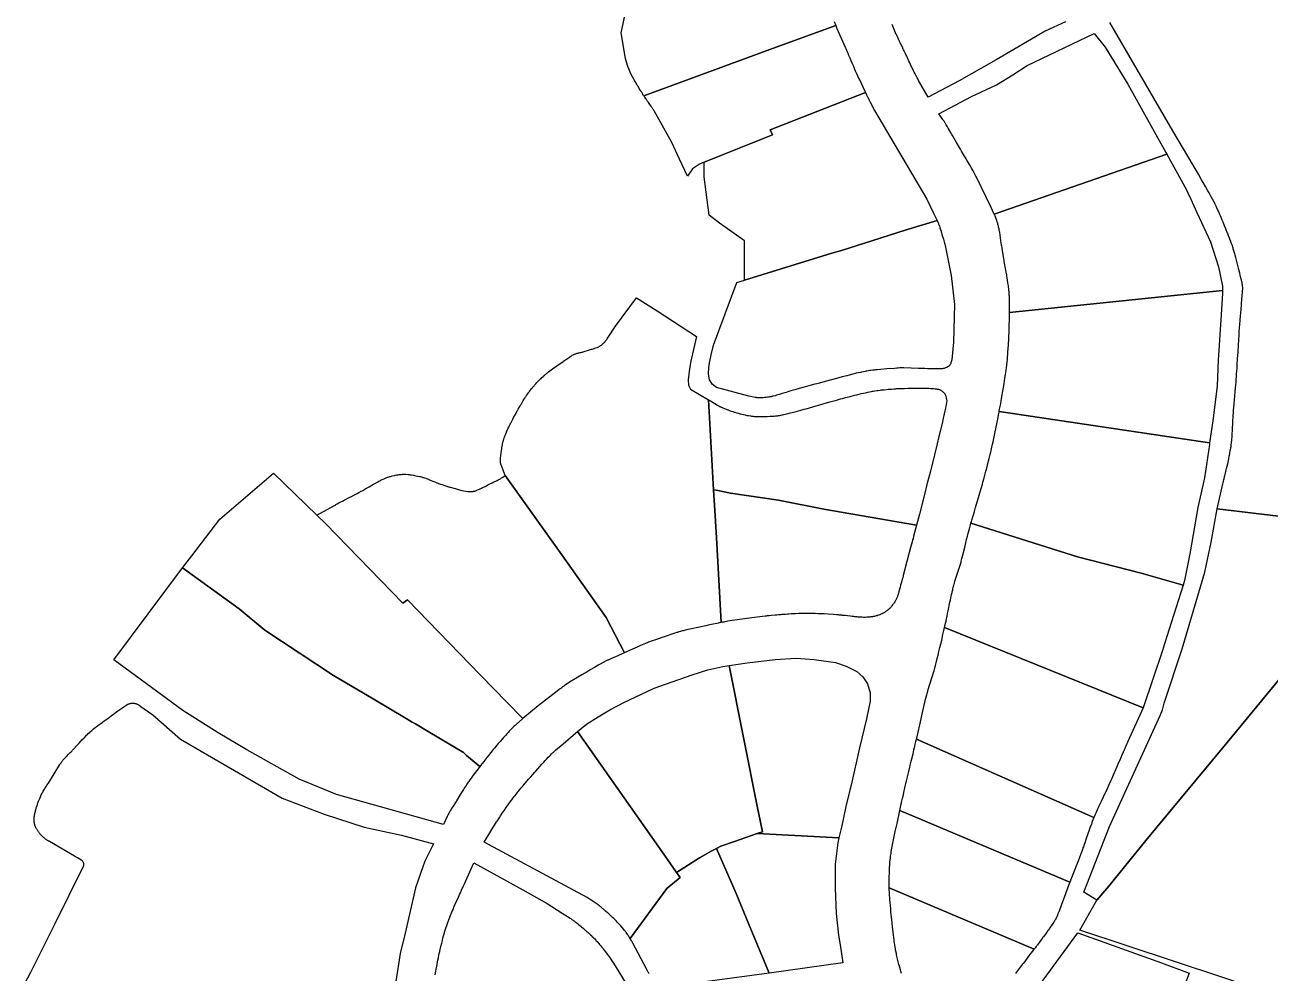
# Model space of a CAD drawing. Header units: metres. Extents: x 3 to 1005126, y 39 to 4383651.
# Drawn here: x 477146.2 to 477430.3, y 4370423.6 to 4370640.1 of the extents above; entities that cross this region are included whole.
import ezdxf

# ---------------------------------------------------------------- set-up
doc = ezdxf.new("R2010")
doc.units = ezdxf.units.M
doc.header["$MEASUREMENT"] = 0
doc.layers.add('TM_Llucmajor', color=7, linetype='Continuous')

msp = doc.modelspace()

# ---------------------------------------------------------------- linework, layer by layer
at = {"layer": 'TM_Llucmajor', "linetype": 'Continuous', "flags": 128}
for points in [[(477330.84, 4370640.91), (477331.2, 4370640.01), (477317.63, 4370635.04), (477287.42, 4370623.95), (477287.42, 4370623.95), (477287.36, 4370624.04), (477287.29, 4370624.14), (477287.14, 4370624.39), (477287.1, 4370624.45), (477287.02, 4370624.58), (477286.93, 4370624.72), (477286.87, 4370624.81), (477286.76, 4370624.99), (477286.71, 4370625.08), (477286.6, 4370625.25), (477286.39, 4370625.6), (477286.28, 4370625.77), (477286.17, 4370625.95), (477286.11, 4370626.04), (477286.03, 4370626.17), (477285.94, 4370626.31), (477285.9, 4370626.38), (477284.49, 4370628.96), (477283.71, 4370630.85), (477283.21, 4370632.49), (477282.24, 4370638.31), (477283.56, 4370644.35)], [(477383.59, 4370640.82), (477378.96, 4370638.71), (477367.83, 4370632.17), (477359.36, 4370627.36), (477352.31, 4370623.64), (477350.1, 4370627.46), (477349.98, 4370627.66), (477349.91, 4370627.8), (477349.76, 4370628.08), (477349.68, 4370628.21), (477349.53, 4370628.49), (477349.39, 4370628.77), (477349.3, 4370628.95), (477349.11, 4370629.33), (477348.97, 4370629.61), (477348.88, 4370629.8), (477348.7, 4370630.18), (477348.44, 4370630.74), (477348.09, 4370631.5), (477347.91, 4370631.88), (477347.65, 4370632.44), (477347.51, 4370632.73), (477347.31, 4370633.15), (477347.22, 4370633.33), (477347.16, 4370633.46), (477347.12, 4370633.54), (477347.03, 4370633.72), (477346.97, 4370633.86), (477346.92, 4370633.95), (477346.83, 4370634.14), (477346.79, 4370634.23), (477346.69, 4370634.42), (477346.6, 4370634.62), (477346.41, 4370635.01), (477346.16, 4370635.54), (477346.04, 4370635.79), (477345.92, 4370636.04), (477345.86, 4370636.17), (477345.78, 4370636.33), (477345.75, 4370636.4), (477345.69, 4370636.53), (477345.61, 4370636.7), (477345.54, 4370636.83), (477345.51, 4370636.91), (477345.46, 4370637.01), (477345.41, 4370637.12), (477345.35, 4370637.26), (477345.29, 4370637.37), (477345.26, 4370637.43), (477345.22, 4370637.53), (477345.18, 4370637.61), (477345.15, 4370637.67), (477345.12, 4370637.75), (477345.08, 4370637.83), (477345.02, 4370637.96), (477344.04, 4370640.25)], [(477460.24, 4370524.62), (477418.21, 4370529.61), (477419.53, 4370535.32), (477419.6, 4370535.63), (477419.65, 4370535.84), (477419.68, 4370535.97), (477419.75, 4370536.25), (477419.8, 4370536.46), (477419.83, 4370536.6), (477419.9, 4370536.87), (477419.93, 4370537.01), (477420, 4370537.29), (477420.07, 4370537.57), (477420.11, 4370537.76), (477420.2, 4370538.13), (477420.3, 4370538.55), (477420.37, 4370538.83), (477420.5, 4370539.39), (477420.63, 4370539.95), (477420.79, 4370540.7), (477420.87, 4370541.08), (477420.99, 4370541.65), (477421.05, 4370541.93), (477421.12, 4370542.31), (477421.15, 4370542.5), (477421.21, 4370542.79), (477421.28, 4370543.22), (477421.32, 4370543.5), (477421.35, 4370543.65), (477421.38, 4370543.86), (477421.42, 4370544.14), (477421.45, 4370544.33), (477421.49, 4370544.71), (477421.51, 4370544.89), (477421.55, 4370545.27), (477421.59, 4370545.65), (477421.61, 4370545.9), (477421.64, 4370546.4), (477421.67, 4370546.78), (477421.71, 4370547.53), (477421.73, 4370548.03), (477421.78, 4370549.03), (477421.81, 4370549.79), (477421.85, 4370550.54), (477421.88, 4370550.92), (477421.92, 4370551.48), (477421.98, 4370552.18), (477422.09, 4370553.58), (477422.25, 4370555.45), (477422.33, 4370556.38), (477422.41, 4370557.31), (477422.45, 4370557.78), (477422.53, 4370558.71), (477422.56, 4370559.18), (477422.62, 4370559.88), (477422.67, 4370560.58), (477422.7, 4370560.93), (477422.77, 4370561.95), (477422.82, 4370562.63), (477422.9, 4370564), (477422.98, 4370565.36), (477423.08, 4370567.18), (477423.13, 4370568.09), (477423.21, 4370569.45), (477423.26, 4370570.13), (477423.32, 4370571.02), (477423.37, 4370571.62), (477423.47, 4370572.8), (477423.53, 4370573.6), (477423.67, 4370575.18), (477423.77, 4370576.37), (477423.87, 4370577.56), (477423.92, 4370578.15), (477423.95, 4370578.5), (477424, 4370578.97), (477424.02, 4370579.2), (477424.04, 4370579.44), (477424.04, 4370579.56), (477424.05, 4370579.73), (477424.06, 4370579.97), (477424.06, 4370580.08), (477424.05, 4370580.26), (477424.04, 4370580.43), (477424.03, 4370580.52), (477424.02, 4370580.61), (477423.99, 4370580.8), (477423.96, 4370580.98), (477423.94, 4370581.1), (477423.89, 4370581.34), (477423.85, 4370581.52), (477423.76, 4370581.88), (477423.56, 4370582.6), (477423.47, 4370582.96), (477423.36, 4370583.41), (477423.14, 4370584.31), (477422.99, 4370584.91), (477422.69, 4370586.1), (477422.46, 4370587), (477422.3, 4370587.59), (477422.22, 4370587.89), (477422.09, 4370588.33), (477421.97, 4370588.78), (477421.97, 4370588.78), (477421.9, 4370589), (477421.86, 4370589.14), (477421.77, 4370589.41), (477421.69, 4370589.68), (477421.63, 4370589.86), (477421.5, 4370590.22), (477421.44, 4370590.4), (477421.31, 4370590.75), (477421.22, 4370590.99), (477421.04, 4370591.46), (477420.91, 4370591.82), (477420.77, 4370592.17), (477420.7, 4370592.35), (477420.59, 4370592.61), (477420.46, 4370592.94), (477420.37, 4370593.15), (477420.19, 4370593.59), (477419.93, 4370594.24), (477419.56, 4370595.1), (477419.38, 4370595.54), (477419.11, 4370596.18), (477418.97, 4370596.51), (477418.76, 4370596.99), (477418.67, 4370597.19), (477418.5, 4370597.59), (477418.38, 4370597.86), (477418.15, 4370598.39), (477417.97, 4370598.78), (477417.84, 4370599.04), (477417.78, 4370599.17), (477417.68, 4370599.37), (477417.58, 4370599.56), (477417.53, 4370599.66), (477417.15, 4370600.37), (477416.89, 4370600.85), (477416.72, 4370601.17), (477416.37, 4370601.8), (477416.11, 4370602.27), (477415.58, 4370603.21), (477415.04, 4370604.15), (477414.68, 4370604.77), (477413.95, 4370606.02), (477408.1, 4370615.97), (477393.75, 4370640.71)], [(477559.66, 4370376.21), (477386.87, 4370433.46), (477390.77, 4370440.27), (477393.52, 4370443.53), (477401.95, 4370453.9), (477410.07, 4370463.71), (477420.49, 4370476.29), (477428.36, 4370485.84), (477438.36, 4370497.96)], [(477146.21, 4370421.29), (477147.59, 4370423.87), (477153.05, 4370434.85), (477159.57, 4370448.05), (477159.6, 4370448.15), (477159.63, 4370448.25), (477159.64, 4370448.35), (477159.65, 4370448.46), (477159.64, 4370448.57), (477159.63, 4370448.68), (477159.6, 4370448.79), (477159.56, 4370448.9), (477159.51, 4370449.01), (477159.45, 4370449.1), (477159.38, 4370449.19), (477159.31, 4370449.28), (477159.23, 4370449.35), (477159.14, 4370449.41), (477159.05, 4370449.47), (477158.96, 4370449.51), (477158.24, 4370449.94), (477157.56, 4370450.36), (477151.84, 4370453.67), (477151.72, 4370453.74), (477151.6, 4370453.8), (477151.49, 4370453.87), (477151.37, 4370453.95), (477151.26, 4370454.02), (477151.14, 4370454.1), (477151.03, 4370454.18), (477150.92, 4370454.26), (477150.81, 4370454.34), (477150.7, 4370454.43), (477150.6, 4370454.51), (477150.49, 4370454.6), (477150.39, 4370454.69), (477150.29, 4370454.79), (477150.19, 4370454.88), (477150.09, 4370454.98), (477149.99, 4370455.08), (477149.9, 4370455.18), (477149.8, 4370455.28), (477149.71, 4370455.38), (477149.62, 4370455.49), (477149.54, 4370455.59), (477149.45, 4370455.7), (477149.37, 4370455.81), (477149.29, 4370455.92), (477149.21, 4370456.03), (477149.13, 4370456.15), (477149.06, 4370456.26), (477148.98, 4370456.38), (477148.91, 4370456.49), (477148.85, 4370456.61), (477148.78, 4370456.73), (477148.74, 4370456.82), (477148.69, 4370456.9), (477148.66, 4370456.99), (477148.62, 4370457.08), (477148.58, 4370457.17), (477148.55, 4370457.26), (477148.51, 4370457.36), (477148.48, 4370457.45), (477148.46, 4370457.55), (477148.43, 4370457.64), (477148.41, 4370457.74), (477148.39, 4370457.84), (477148.37, 4370457.93), (477148.35, 4370458.03), (477148.34, 4370458.13), (477148.32, 4370458.23), (477148.31, 4370458.33), (477148.3, 4370458.43), (477148.3, 4370458.53), (477148.3, 4370458.62), (477148.3, 4370458.72), (477148.3, 4370458.82), (477148.3, 4370458.92), (477148.31, 4370459.02), (477148.31, 4370459.12), (477148.32, 4370459.22), (477148.34, 4370459.31), (477148.35, 4370459.41), (477148.37, 4370459.51), (477148.39, 4370459.6), (477148.41, 4370459.7), (477148.43, 4370459.79), (477148.47, 4370459.99), (477148.51, 4370460.19), (477148.56, 4370460.38), (477148.61, 4370460.58), (477148.65, 4370460.78), (477148.71, 4370460.97), (477148.76, 4370461.17), (477148.82, 4370461.36), (477148.87, 4370461.55), (477148.93, 4370461.75), (477148.99, 4370461.94), (477149.06, 4370462.13), (477149.12, 4370462.32), (477149.19, 4370462.51), (477149.26, 4370462.7), (477149.33, 4370462.89), (477149.66, 4370463.68), (477149.76, 4370463.9), (477149.86, 4370464.12), (477149.96, 4370464.34), (477150.07, 4370464.56), (477150.18, 4370464.78), (477150.29, 4370464.99), (477150.41, 4370465.2), (477150.53, 4370465.42), (477150.65, 4370465.63), (477150.77, 4370465.83), (477150.9, 4370466.04), (477151.03, 4370466.25), (477151.16, 4370466.45), (477151.29, 4370466.65), (477151.43, 4370466.85), (477151.57, 4370467.05), (477154.2, 4370471.3), (477154.28, 4370471.43), (477154.34, 4370471.52), (477154.38, 4370471.58), (477154.46, 4370471.69), (477154.53, 4370471.78), (477154.57, 4370471.84), (477154.66, 4370471.95), (477154.7, 4370472.01), (477154.8, 4370472.12), (477154.89, 4370472.24), (477154.95, 4370472.31), (477155.08, 4370472.46), (477155.16, 4370472.55), (477155.31, 4370472.72), (477155.46, 4370472.88), (477155.57, 4370472.99), (477155.78, 4370473.21), (477156.1, 4370473.54), (477156.39, 4370473.84), (477156.54, 4370473.98), (477156.75, 4370474.2), (477156.89, 4370474.35), (477156.96, 4370474.42), (477157.07, 4370474.53), (477157.22, 4370474.7), (477158.12, 4370475.68), (477158.57, 4370476.17), (477159.02, 4370476.65), (477159.24, 4370476.89), (477159.7, 4370477.37), (477159.94, 4370477.61), (477160.29, 4370477.96), (477160.42, 4370478.08), (477160.67, 4370478.32), (477160.93, 4370478.56), (477161.1, 4370478.72), (477161.45, 4370479.02), (477161.72, 4370479.25), (477161.9, 4370479.4), (477162.26, 4370479.69), (477162.44, 4370479.84), (477162.81, 4370480.12), (477163.18, 4370480.41), (477163.43, 4370480.59), (477163.93, 4370480.96), (477164.32, 4370481.24), (477165.1, 4370481.81), (477165.88, 4370482.37), (477166.4, 4370482.75), (477167.45, 4370483.49), (477169.46, 4370484.91), (477169.54, 4370484.96), (477169.63, 4370485), (477169.71, 4370485.04), (477169.8, 4370485.08), (477169.9, 4370485.12), (477169.99, 4370485.15), (477170.09, 4370485.18), (477170.18, 4370485.21), (477170.28, 4370485.23), (477170.38, 4370485.25), (477170.49, 4370485.26), (477170.59, 4370485.27), (477170.69, 4370485.28), (477170.8, 4370485.28), (477170.9, 4370485.28), (477171, 4370485.27), (477171.11, 4370485.26), (477171.21, 4370485.25), (477171.31, 4370485.23), (477171.41, 4370485.21), (477171.51, 4370485.18), (477171.61, 4370485.15), (477171.71, 4370485.12), (477171.8, 4370485.08), (477171.89, 4370485.04), (477171.98, 4370484.99), (477172.07, 4370484.95), (477172.16, 4370484.9), (477172.24, 4370484.84), (477172.32, 4370484.79), (477172.4, 4370484.73), (477172.47, 4370484.67), (477175.38, 4370482.62), (477181.73, 4370477.04), (477204.9, 4370463.57), (477214.49, 4370459.9), (477223.6, 4370456.94), (477232.14, 4370455.18), (477239.42, 4370453.17), (477237.43, 4370449.18), (477235.31, 4370443.15), (477233, 4370432.77), (477231.86, 4370428.12), (477230.3, 4370418.33)], [(477288.61, 4370423.56), (477288.54, 4370423.66), (477288.47, 4370423.76), (477288.41, 4370423.87), (477288.35, 4370423.97), (477288.29, 4370424.08), (477288.23, 4370424.18), (477288.17, 4370424.29), (477288.12, 4370424.4), (477288.07, 4370424.5), (477288.02, 4370424.61), (477284.94, 4370430.45), (477284.86, 4370430.6), (477284.81, 4370430.7), (477284.69, 4370430.9), (477284.64, 4370431), (477284.52, 4370431.2), (477284.41, 4370431.39), (477284.33, 4370431.52), (477284.29, 4370431.58), (477292.7, 4370442.96), (477295.69, 4370445.46), (477294.9, 4370446.63), (477300.15, 4370449.97), (477302.95, 4370451.59), (477303.98, 4370452.12), (477308.48, 4370441.79), (477311.33, 4370434.99), (477316.02, 4370423.67), (477316.02, 4370423.67), (477300.17, 4370421.48)], [(477239.82, 4370423.23), (477239.97, 4370424.13), (477240.05, 4370424.58), (477240.17, 4370425.25), (477240.24, 4370425.59), (477240.37, 4370426.26), (477240.43, 4370426.59), (477240.54, 4370427.1), (477240.68, 4370427.76), (477240.75, 4370428.1), (477240.87, 4370428.6), (477240.98, 4370429.1), (477241.04, 4370429.35), (477241.13, 4370429.74), (477241.31, 4370430.51), (477241.45, 4370431.1), (477241.6, 4370431.68), (477241.67, 4370431.96), (477241.91, 4370432.83), (477242.03, 4370433.26), (477242.78, 4370435.4), (477242.85, 4370435.6), (477243, 4370436.01), (477243.15, 4370436.42), (477243.26, 4370436.68), (477243.33, 4370436.86), (477243.47, 4370437.22), (477243.64, 4370437.62), (477243.75, 4370437.89), (477243.98, 4370438.42), (477244.09, 4370438.68), (477244.32, 4370439.21), (477244.56, 4370439.74), (477245.04, 4370440.79), (477245.39, 4370441.58), (477245.57, 4370441.97), (477245.84, 4370442.57), (477246.01, 4370442.96), (477246.1, 4370443.16), (477246.23, 4370443.46), (477246.48, 4370444.04), (477248.6, 4370448.83), (477259.85, 4370442.68), (477265.36, 4370439.54), (477268.8, 4370437.3), (477270.58, 4370436.19), (477270.73, 4370436.09), (477270.83, 4370436.03), (477271.03, 4370435.89), (477271.13, 4370435.83), (477271.33, 4370435.69), (477271.53, 4370435.55), (477271.66, 4370435.45), (477271.92, 4370435.26), (477272.02, 4370435.18), (477272.21, 4370435.03), (477272.4, 4370434.88), (477272.53, 4370434.78), (477272.78, 4370434.57), (477273.15, 4370434.26), (477273.65, 4370433.83), (477273.9, 4370433.62), (477274.14, 4370433.4), (477274.27, 4370433.29), (477274.45, 4370433.13), (477274.81, 4370432.81), (477274.99, 4370432.64), (477275.25, 4370432.4), (477275.52, 4370432.15), (477275.64, 4370432.02), (477275.9, 4370431.77), (477276.03, 4370431.64), (477276.21, 4370431.44), (477276.46, 4370431.18), (477276.58, 4370431.05), (477276.76, 4370430.85), (477277.03, 4370430.54), (477277.12, 4370430.43), (477277.31, 4370430.21), (477277.49, 4370430), (477277.61, 4370429.85), (477277.86, 4370429.56), (477278.04, 4370429.34), (477278.16, 4370429.19), (477278.39, 4370428.89), (477278.63, 4370428.6), (477278.94, 4370428.2), (477279.09, 4370428), (477279.31, 4370427.69), (477279.42, 4370427.54), (477279.64, 4370427.23), (477279.75, 4370427.08), (477279.91, 4370426.84), (477280.15, 4370426.49), (477280.3, 4370426.25), (477280.38, 4370426.13), (477280.49, 4370425.95), (477283.77, 4370420.62)], [(477346.18, 4370423.54), (477346.02, 4370424.09), (477345.95, 4370424.36), (477345.73, 4370425.2), (477345.62, 4370425.62), (477345.46, 4370426.26), (477345.31, 4370426.89), (477345.24, 4370427.21), (477345.09, 4370427.84), (477345.03, 4370428.16), (477344.93, 4370428.64), (477344.85, 4370429.06), (477344.81, 4370429.27), (477344.75, 4370429.59), (477344.68, 4370430.08), (477344.6, 4370430.56), (477344.57, 4370430.8), (477344.5, 4370431.36), (477344.45, 4370431.74), (477344.35, 4370432.49), (477344.22, 4370433.63), (477344.17, 4370434.13), (477344.06, 4370435.13), (477343.98, 4370435.89), (477343.81, 4370437.54), (477343.74, 4370438.36), (477343.66, 4370439.19), (477343.62, 4370439.6), (477343.56, 4370440.43), (477343.52, 4370440.84), (477343.48, 4370441.46), (477343.47, 4370441.69), (477343.44, 4370442.14), (477343.42, 4370442.6), (477343.41, 4370442.9), (477343.41, 4370443.13), (477343.41, 4370443.13), (477376.49, 4370429.14), (477376.34, 4370428.95), (477375.44, 4370427.79), (477375.06, 4370427.3), (477374.31, 4370426.32), (477373.93, 4370425.84), (477373.74, 4370425.59), (477373.52, 4370425.31), (477372.4, 4370423.79), (477372.21, 4370423.54)]]:
    msp.add_lwpolyline(points, dxfattribs=at)
for points in [[(477301.15, 4370608.76), (477300.15, 4370608.3), (477298.52, 4370607.25), (477297.38, 4370605.61), (477295.54, 4370609.45), (477293.82, 4370613.26), (477289.78, 4370620.51), (477289.7, 4370620.62), (477289.65, 4370620.7), (477289.54, 4370620.85), (477289.38, 4370621.08), (477289.27, 4370621.24), (477289.06, 4370621.55), (477288.76, 4370621.97), (477288.62, 4370622.18), (477288.48, 4370622.38), (477288.41, 4370622.49), (477288.32, 4370622.62), (477288.27, 4370622.69), (477288.2, 4370622.78), (477288.1, 4370622.93), (477288.02, 4370623.06), (477287.97, 4370623.12), (477287.85, 4370623.3), (477287.76, 4370623.43), (477287.69, 4370623.54), (477287.61, 4370623.67), (477287.55, 4370623.75), (477287.42, 4370623.95), (477317.63, 4370635.04), (477331.2, 4370640.01), (477331.47, 4370639.31), (477333.34, 4370635.06), (477333.49, 4370634.73), (477333.58, 4370634.5), (477333.65, 4370634.35), (477333.78, 4370634.05), (477333.87, 4370633.83), (477333.94, 4370633.68), (477334.07, 4370633.38), (477334.26, 4370632.93), (477334.39, 4370632.63), (477334.65, 4370632.03), (477334.94, 4370631.35), (477335.08, 4370631.01), (477335.23, 4370630.68), (477335.3, 4370630.51), (477335.52, 4370630.01), (477335.67, 4370629.67), (477335.97, 4370629.01), (477336.43, 4370628), (477336.74, 4370627.34), (477337.36, 4370626.01), (477337.48, 4370625.75), (477337.73, 4370625.23), (477337.98, 4370624.69), (477316.27, 4370616.2), (477316.77, 4370615.03), (477301.15, 4370608.76)], [(477406.54, 4370610.97), (477406.75, 4370610.6), (477367.37, 4370596.93), (477367.29, 4370597.1), (477366.67, 4370598.41), (477365.54, 4370600.83), (477363.28, 4370605.4), (477363.2, 4370605.56), (477363.04, 4370605.87), (477362.88, 4370606.18), (477362.77, 4370606.39), (477362.69, 4370606.53), (477362.54, 4370606.8), (477362.43, 4370607.01), (477362.2, 4370607.42), (477362.04, 4370607.69), (477361.73, 4370608.23), (477361.49, 4370608.64), (477361.26, 4370609.04), (477361.14, 4370609.25), (477360.96, 4370609.55), (477360.61, 4370610.14), (477360.38, 4370610.54), (477359.92, 4370611.33), (477359.68, 4370611.73), (477359.22, 4370612.52), (477358.75, 4370613.31), (477358.44, 4370613.84), (477357.82, 4370614.89), (477357.71, 4370615.07), (477357.51, 4370615.43), (477357.09, 4370616.16), (477356.89, 4370616.53), (477356.68, 4370616.89), (477356.57, 4370617.07), (477356.41, 4370617.34), (477356.27, 4370617.58), (477356.2, 4370617.69), (477356.09, 4370617.87), (477355.91, 4370618.13), (477355.74, 4370618.39), (477355.65, 4370618.52), (477354.71, 4370619.85), (477362.18, 4370623.77), (477367.86, 4370626.47), (477371.58, 4370628.74), (477374.87, 4370630.84), (477390.13, 4370638.14), (477392.66, 4370635.01), (477397.83, 4370626.57), (477406.54, 4370610.97)], [(477310.42, 4370581.87), (477310.42, 4370590.86), (477304.66, 4370594.85), (477302.31, 4370596.7), (477301.15, 4370605.45), (477301.15, 4370608.76), (477316.77, 4370615.03), (477316.27, 4370616.2), (477337.98, 4370624.69), (477338.22, 4370624.19), (477338.47, 4370623.68), (477338.72, 4370623.16), (477338.85, 4370622.91), (477339.04, 4370622.52), (477340.01, 4370620.59), (477352.02, 4370600.33), (477353.46, 4370597.29), (477354.03, 4370596.09), (477354.34, 4370595.45), (477347.05, 4370593.26), (477337.76, 4370590.31), (477332.48, 4370588.65), (477330.34, 4370587.98), (477310.42, 4370581.87)], [(477406.75, 4370610.6), (477411.25, 4370602.44), (477411.54, 4370601.81), (477412.22, 4370600.35), (477413.62, 4370597.32), (477416.71, 4370590.62), (477418.51, 4370584.88), (477419.41, 4370580.47), (477419.44, 4370579.46), (477370.83, 4370574.47), (477370.84, 4370574.68), (477370.84, 4370574.82), (477370.84, 4370575.3), (477370.85, 4370576.98), (477370.84, 4370577.26), (477370.84, 4370577.4), (477370.83, 4370577.61), (477370.83, 4370577.82), (477370.82, 4370577.92), (477370.81, 4370578.13), (477370.81, 4370578.23), (477370.8, 4370578.39), (477370.79, 4370578.56), (477370.77, 4370578.91), (477370.74, 4370579.25), (477370.72, 4370579.48), (477370.67, 4370579.94), (477370.63, 4370580.28), (477370.6, 4370580.51), (477370.53, 4370580.97), (477370.49, 4370581.27), (477370.4, 4370581.89), (477370.32, 4370582.34), (477370.25, 4370582.8), (477370.21, 4370583.03), (477370.15, 4370583.4), (477370.1, 4370583.64), (477370.02, 4370584.14), (477369.66, 4370586.1), (477369.62, 4370586.34), (477369.53, 4370586.83), (477369.49, 4370587.07), (477369.37, 4370587.81), (477369.34, 4370587.99), (477369.3, 4370588.25), (477369.27, 4370588.42), (477369.25, 4370588.54), (477369.22, 4370588.77), (477369.19, 4370588.94), (477369.17, 4370589.05), (477369.14, 4370589.28), (477369.08, 4370589.63), (477369.05, 4370589.85), (477368.98, 4370590.3), (477368.61, 4370592.74), (477368.55, 4370593.1), (477368.51, 4370593.28), (477368.46, 4370593.55), (477368.37, 4370593.96), (477368.31, 4370594.23), (477368.28, 4370594.36), (477368.22, 4370594.57), (477368.15, 4370594.83), (477368.11, 4370594.97), (477368.06, 4370595.16), (477367.96, 4370595.46), (477367.87, 4370595.72), (477367.83, 4370595.85), (477367.75, 4370596.05), (477367.64, 4370596.33), (477367.56, 4370596.52), (477367.51, 4370596.62), (477367.45, 4370596.76), (477367.37, 4370596.93), (477406.75, 4370610.6)], [(477355.32, 4370561.6), (477355.16, 4370561.6), (477354.83, 4370561.59), (477354.61, 4370561.58), (477354.17, 4370561.58), (477353.85, 4370561.58), (477353.52, 4370561.59), (477353.36, 4370561.59), (477353.11, 4370561.6), (477352.88, 4370561.61), (477352.43, 4370561.63), (477352.13, 4370561.64), (477351.53, 4370561.66), (477351.08, 4370561.68), (477350.62, 4370561.7), (477350.4, 4370561.71), (477350.06, 4370561.72), (477346.75, 4370561.85), (477346.32, 4370561.83), (477346.03, 4370561.82), (477345.84, 4370561.81), (477345.45, 4370561.79), (477345.16, 4370561.77), (477344.59, 4370561.72), (477342.86, 4370561.58), (477341.45, 4370561.47), (477340.75, 4370561.4), (477340.28, 4370561.35), (477340.05, 4370561.33), (477339.7, 4370561.29), (477339.23, 4370561.23), (477339, 4370561.19), (477338.65, 4370561.14), (477338.3, 4370561.08), (477338.13, 4370561.05), (477337.93, 4370561.01), (477337.52, 4370560.93), (477337.11, 4370560.85), (477336.84, 4370560.79), (477336.31, 4370560.67), (477335.9, 4370560.58), (477335.63, 4370560.52), (477335.1, 4370560.38), (477334.3, 4370560.18), (477333.77, 4370560.04), (477332.7, 4370559.76), (477331.41, 4370559.41), (477328.82, 4370558.72), (477327.53, 4370558.37), (477326.88, 4370558.19), (477326.46, 4370558.08), (477325.63, 4370557.85), (477325.08, 4370557.69), (477323.98, 4370557.39), (477323.15, 4370557.16), (477322.32, 4370556.93), (477321.9, 4370556.81), (477321.28, 4370556.64), (477320.95, 4370556.55), (477320.29, 4370556.36), (477319.86, 4370556.23), (477318.99, 4370555.97), (477318.33, 4370555.77), (477317.67, 4370555.58), (477317.35, 4370555.48), (477316.85, 4370555.34), (477316.77, 4370555.32), (477316.61, 4370555.28), (477316.45, 4370555.24), (477316.34, 4370555.22), (477316.13, 4370555.18), (477315.97, 4370555.15), (477315.86, 4370555.14), (477315.64, 4370555.11), (477315.31, 4370555.07), (477315.1, 4370555.05), (477314.95, 4370555.04), (477314.66, 4370555.02), (477314.41, 4370555.01), (477314.29, 4370555), (477314.1, 4370554.99), (477313.83, 4370554.99), (477313.64, 4370555), (477313.55, 4370555), (477313.41, 4370555.01), (477313.22, 4370555.02), (477313.13, 4370555.03), (477312.99, 4370555.05), (477312.86, 4370555.08), (477312.79, 4370555.09), (477311.37, 4370555.38), (477304, 4370557.37), (477303.11, 4370558.03), (477302.41, 4370559.06), (477302.14, 4370560.39), (477302.24, 4370561.96), (477302.46, 4370563.31), (477302.78, 4370564.8), (477303.32, 4370567.02), (477308.65, 4370581.33), (477310.42, 4370581.87), (477330.34, 4370587.98), (477332.48, 4370588.65), (477337.76, 4370590.31), (477347.05, 4370593.26), (477354.34, 4370595.45), (477354.42, 4370595.26), (477354.49, 4370595.11), (477354.54, 4370595.01), (477354.56, 4370594.94), (477354.62, 4370594.8), (477354.68, 4370594.65), (477354.72, 4370594.54), (477354.8, 4370594.33), (477354.84, 4370594.23), (477354.98, 4370593.81), (477355.12, 4370593.38), (477355.22, 4370593.06), (477355.26, 4370592.9), (477355.34, 4370592.66), (477355.38, 4370592.5), (477355.41, 4370592.42), (477355.44, 4370592.3), (477355.75, 4370591.19), (477355.91, 4370590.63), (477356.06, 4370590.07), (477356.13, 4370589.79), (477357.5, 4370582.88), (477358.33, 4370576.27), (477358.06, 4370567.71), (477357.66, 4370563.67), (477357.48, 4370562.98), (477357.46, 4370562.9), (477357.43, 4370562.82), (477357.37, 4370562.69), (477357.3, 4370562.56), (477357.26, 4370562.5), (477357.21, 4370562.44), (477357.07, 4370562.31), (477357, 4370562.25), (477356.89, 4370562.16), (477356.72, 4370562.05), (477356.59, 4370561.98), (477356.53, 4370561.94), (477356.43, 4370561.9), (477356.21, 4370561.81), (477356.11, 4370561.77), (477355.94, 4370561.72), (477355.78, 4370561.67), (477355.7, 4370561.65), (477355.53, 4370561.62), (477355.45, 4370561.61), (477355.32, 4370561.6)], [(477255.77, 4370537.28), (477254.86, 4370539.69), (477254.83, 4370539.79), (477254.8, 4370539.86), (477254.77, 4370539.99), (477254.75, 4370540.06), (477254.73, 4370540.19), (477254.71, 4370540.33), (477254.7, 4370540.43), (477254.69, 4370540.61), (477254.69, 4370540.83), (477254.69, 4370540.97), (477254.7, 4370541.06), (477254.71, 4370541.26), (477254.73, 4370541.4), (477254.76, 4370541.69), (477254.79, 4370541.88), (477254.85, 4370542.26), (477254.89, 4370542.54), (477254.99, 4370543.28), (477255.05, 4370543.65), (477255.11, 4370544.01), (477255.14, 4370544.2), (477255.21, 4370544.56), (477255.25, 4370544.75), (477255.32, 4370545.02), (477255.38, 4370545.26), (477255.41, 4370545.38), (477255.47, 4370545.56), (477255.55, 4370545.83), (477255.62, 4370546.01), (477255.65, 4370546.1), (477255.7, 4370546.23), (477255.78, 4370546.42), (477255.93, 4370546.79), (477256.09, 4370547.16), (477256.2, 4370547.41), (477256.42, 4370547.9), (477256.59, 4370548.26), (477256.7, 4370548.5), (477256.94, 4370548.97), (477257.06, 4370549.21), (477257.3, 4370549.68), (477257.55, 4370550.15), (477257.71, 4370550.46), (477258.05, 4370551.09), (477258.52, 4370551.95), (477258.76, 4370552.37), (477259.11, 4370553.01), (477259.36, 4370553.43), (477259.48, 4370553.64), (477259.67, 4370553.95), (477259.92, 4370554.36), (477260.05, 4370554.57), (477260.25, 4370554.88), (477260.45, 4370555.19), (477260.55, 4370555.34), (477260.65, 4370555.49), (477260.86, 4370555.8), (477261.08, 4370556.1), (477261.22, 4370556.29), (477261.32, 4370556.43), (477261.52, 4370556.68), (477261.74, 4370556.97), (477261.9, 4370557.16), (477262, 4370557.29), (477262.21, 4370557.54), (477262.37, 4370557.72), (477262.48, 4370557.85), (477262.7, 4370558.09), (477262.81, 4370558.21), (477263.03, 4370558.45), (477263.26, 4370558.69), (477263.41, 4370558.85), (477263.73, 4370559.17), (477263.87, 4370559.31), (477263.97, 4370559.4), (477264.16, 4370559.59), (477264.42, 4370559.83), (477264.54, 4370559.95), (477264.67, 4370560.06), (477264.74, 4370560.12), (477264.87, 4370560.24), (477264.93, 4370560.29), (477265.03, 4370560.37), (477265.11, 4370560.45), (477265.22, 4370560.54), (477265.32, 4370560.61), (477265.41, 4370560.69), (477265.55, 4370560.8), (477265.67, 4370560.89), (477266.58, 4370561.57), (477267.58, 4370562.27), (477269.03, 4370563.28), (477269.2, 4370563.4), (477269.54, 4370563.65), (477269.99, 4370563.98), (477270.45, 4370564.3), (477270.56, 4370564.38), (477270.8, 4370564.53), (477270.92, 4370564.6), (477271.1, 4370564.71), (477271.29, 4370564.81), (477271.39, 4370564.86), (477271.46, 4370564.9), (477271.77, 4370565.02), (477271.88, 4370565.06), (477272.09, 4370565.12), (477272.2, 4370565.15), (477272.41, 4370565.2), (477272.56, 4370565.24), (477272.85, 4370565.3), (477273.07, 4370565.35), (477273.28, 4370565.41), (477273.39, 4370565.43), (477273.55, 4370565.48), (477275, 4370565.91), (477275.48, 4370566.06), (477275.72, 4370566.13), (477276.44, 4370566.37), (477276.8, 4370566.5), (477276.91, 4370566.54), (477276.99, 4370566.58), (477277.13, 4370566.64), (477277.21, 4370566.68), (477277.35, 4370566.76), (477277.48, 4370566.84), (477277.57, 4370566.9), (477277.63, 4370566.95), (477277.75, 4370567.03), (477277.81, 4370567.08), (477277.94, 4370567.19), (477278.06, 4370567.29), (477278.14, 4370567.37), (477278.3, 4370567.52), (477278.41, 4370567.65), (477278.49, 4370567.73), (477278.63, 4370567.9), (477278.7, 4370567.98), (477278.84, 4370568.15), (477278.97, 4370568.33), (477279.05, 4370568.45), (477279.21, 4370568.69), (477280.96, 4370571.38), (477285.76, 4370577.81), (477290.47, 4370574.82), (477299.44, 4370568.98), (477298.05, 4370563.07), (477297.77, 4370560.97), (477297.53, 4370559.12), (477297.64, 4370557.86), (477298.03, 4370556.98), (477302.15, 4370554.56), (477303.35, 4370534.01), (477303.7, 4370528.09), (477304.11, 4370521.72), (477305.05, 4370503.68), (477304.93, 4370503.66), (477304.09, 4370503.49), (477303.24, 4370503.31), (477302.12, 4370503.08), (477301.56, 4370502.96), (477300.1, 4370502.65), (477299.37, 4370502.5), (477298.65, 4370502.34), (477298.28, 4370502.25), (477297.56, 4370502.09), (477297.19, 4370502), (477296.65, 4370501.87), (477296.4, 4370501.81), (477296.24, 4370501.77), (477295.92, 4370501.68), (477295.75, 4370501.63), (477295.43, 4370501.54), (477295.11, 4370501.44), (477294.9, 4370501.38), (477294.47, 4370501.24), (477291.84, 4370500.35), (477291.55, 4370500.25), (477291, 4370500.06), (477289.89, 4370499.69), (477289.33, 4370499.5), (477289.06, 4370499.4), (477288.69, 4370499.26), (477288.51, 4370499.19), (477288.24, 4370499.09), (477287.97, 4370498.98), (477287.83, 4370498.92), (477287.44, 4370498.75), (477286.66, 4370498.41), (477285.88, 4370498.07), (477284.33, 4370497.37), (477283.33, 4370496.92), (477283.01, 4370496.78), (477278.8, 4370504.82), (477268.74, 4370519.11), (477255.77, 4370537.28)], [(477416.5, 4370544.7), (477368.5, 4370551.9), (477368.59, 4370552.37), (477368.64, 4370552.68), (477368.76, 4370553.3), (477368.93, 4370554.23), (477369.04, 4370554.85), (477369.19, 4370555.68), (477369.26, 4370556.09), (477369.61, 4370558.19), (477369.73, 4370558.93), (477369.8, 4370559.42), (477369.95, 4370560.4), (477369.99, 4370560.71), (477370.08, 4370561.32), (477370.16, 4370561.93), (477370.21, 4370562.34), (477370.24, 4370562.61), (477370.3, 4370563.16), (477370.36, 4370563.77), (477370.4, 4370564.18), (477370.47, 4370565), (477370.5, 4370565.41), (477370.56, 4370566.24), (477370.61, 4370567.06), (477370.64, 4370567.6), (477370.66, 4370567.97), (477370.7, 4370568.7), (477370.73, 4370569.31), (477370.74, 4370569.71), (477370.77, 4370570.52), (477370.78, 4370570.93), (477370.79, 4370571.74), (477370.81, 4370572.55), (477370.83, 4370573.96), (477370.83, 4370574.16), (477370.83, 4370574.47), (477419.44, 4370579.46), (477419.45, 4370578.98), (477419.46, 4370578.79), (477419.09, 4370572.76), (477418.42, 4370563.59), (477418.2, 4370557.75), (477417.21, 4370549.75), (477416.5, 4370544.7)], [(477302.15, 4370554.56), (477302.65, 4370554.27), (477304.25, 4370553.29), (477304.36, 4370553.22), (477304.47, 4370553.16), (477304.6, 4370553.09), (477304.7, 4370553.03), (477304.82, 4370552.97), (477304.9, 4370552.94), (477305.06, 4370552.86), (477305.14, 4370552.82), (477305.31, 4370552.75), (477305.47, 4370552.68), (477305.81, 4370552.55), (477306.06, 4370552.45), (477306.19, 4370552.4), (477306.38, 4370552.33), (477306.57, 4370552.26), (477306.67, 4370552.22), (477307.13, 4370552.05), (477307.35, 4370551.97), (477307.7, 4370551.85), (477308.04, 4370551.74), (477308.21, 4370551.68), (477308.56, 4370551.58), (477308.73, 4370551.53), (477308.99, 4370551.45), (477309.33, 4370551.36), (477309.51, 4370551.31), (477309.77, 4370551.25), (477310.16, 4370551.15), (477310.51, 4370551.08), (477310.69, 4370551.04), (477310.95, 4370550.99), (477311.35, 4370550.92), (477311.75, 4370550.86), (477311.95, 4370550.83), (477312.08, 4370550.81), (477312.35, 4370550.78), (477312.62, 4370550.76), (477312.8, 4370550.74), (477313.16, 4370550.72), (477313.42, 4370550.71), (477313.6, 4370550.7), (477313.96, 4370550.69), (477314.14, 4370550.69), (477314.5, 4370550.69), (477314.86, 4370550.7), (477315.09, 4370550.71), (477315.57, 4370550.73), (477316.26, 4370550.77), (477316.61, 4370550.79), (477316.95, 4370550.81), (477317.13, 4370550.82), (477317.47, 4370550.85), (477317.65, 4370550.87), (477317.9, 4370550.9), (477318.13, 4370550.93), (477318.25, 4370550.94), (477318.42, 4370550.97), (477318.68, 4370551.02), (477318.93, 4370551.07), (477319.06, 4370551.1), (477319.66, 4370551.24), (477320.06, 4370551.34), (477320.86, 4370551.54), (477321.65, 4370551.75), (477322.18, 4370551.89), (477323.24, 4370552.17), (477324.02, 4370552.39), (477324.42, 4370552.5), (477325.2, 4370552.72), (477326.75, 4370553.16), (477327.79, 4370553.46), (477329.86, 4370554.05), (477331.41, 4370554.49), (477332.31, 4370554.74), (477332.76, 4370554.86), (477333.44, 4370555.04), (477334.46, 4370555.31), (477335.48, 4370555.57), (477335.99, 4370555.7), (477337.01, 4370555.94), (477337.53, 4370556.06), (477338.3, 4370556.24), (477338.5, 4370556.29), (477338.91, 4370556.37), (477339.33, 4370556.45), (477339.6, 4370556.5), (477339.78, 4370556.53), (477340.15, 4370556.59), (477340.56, 4370556.65), (477340.84, 4370556.69), (477341.39, 4370556.76), (477341.67, 4370556.79), (477342.22, 4370556.85), (477342.78, 4370556.91), (477343.15, 4370556.94), (477343.89, 4370557), (477344.49, 4370557.04), (477344.9, 4370557.07), (477345.16, 4370557.08), (477345.7, 4370557.11), (477346.1, 4370557.12), (477346.91, 4370557.15), (477347.71, 4370557.17), (477349.32, 4370557.21), (477349.83, 4370557.22), (477350.16, 4370557.22), (477350.39, 4370557.22), (477350.84, 4370557.21), (477351.07, 4370557.21), (477351.52, 4370557.2), (477351.82, 4370557.19), (477352.42, 4370557.16), (477352.87, 4370557.14), (477353.32, 4370557.11), (477353.54, 4370557.09), (477353.88, 4370557.07), (477354.04, 4370557.06), (477354.12, 4370557.05), (477354.23, 4370557.03), (477354.4, 4370557), (477354.57, 4370556.97), (477354.66, 4370556.94), (477354.82, 4370556.89), (477354.9, 4370556.86), (477355.03, 4370556.8), (477355.19, 4370556.72), (477355.27, 4370556.67), (477355.39, 4370556.58), (477355.51, 4370556.49), (477355.57, 4370556.44), (477355.64, 4370556.38), (477355.72, 4370556.31), (477355.78, 4370556.25), (477355.83, 4370556.2), (477355.94, 4370556.08), (477356.01, 4370556), (477356.05, 4370555.94), (477356.1, 4370555.87), (477356.15, 4370555.79), (477356.19, 4370555.7), (477356.23, 4370555.59), (477356.54, 4370554.3), (477356.48, 4370553.96), (477356.37, 4370553.37), (477356.31, 4370553.08), (477356.23, 4370552.64), (477356.09, 4370551.98), (477355.96, 4370551.32), (477355.89, 4370550.99), (477355.74, 4370550.33), (477355.66, 4370550), (477355.55, 4370549.51), (477355.02, 4370547.29), (477354.75, 4370546.18), (477354.35, 4370544.52), (477353.1, 4370539.45), (477352.87, 4370538.56), (477352.58, 4370537.44), (477352, 4370535.19), (477351.43, 4370532.95), (477350.28, 4370528.45), (477349.63, 4370525.89), (477328.47, 4370529.57), (477318.14, 4370531.63), (477307.22, 4370533.22), (477303.96, 4370533.87), (477303.35, 4370534.01), (477302.15, 4370554.56)], [(477368.47, 4370551.74), (477368.5, 4370551.9), (477416.5, 4370544.7), (477416.44, 4370544.3), (477415.36, 4370536.73), (477413.82, 4370529.98), (477412.01, 4370519.4), (477410.76, 4370513.26), (477410.43, 4370512.23), (477400.9, 4370514.95), (477386.38, 4370518.66), (477362.06, 4370526.4), (477362.16, 4370526.73), (477362.27, 4370527.09), (477362.48, 4370527.81), (477362.69, 4370528.52), (477362.83, 4370529), (477363.12, 4370529.95), (477363.95, 4370532.76), (477364.1, 4370533.28), (477364.17, 4370533.54), (477364.39, 4370534.32), (477364.45, 4370534.51), (477364.65, 4370535.24), (477364.79, 4370535.73), (477365.06, 4370536.7), (477365.23, 4370537.35), (477365.31, 4370537.64), (477365.46, 4370538.22), (477365.58, 4370538.65), (477366.08, 4370540.61), (477366.2, 4370541.1), (477366.44, 4370542.08), (477366.55, 4370542.57), (477366.73, 4370543.31), (477366.98, 4370544.42), (477367.1, 4370544.97), (477367.5, 4370546.82), (477367.8, 4370548.29), (477368.03, 4370549.4), (477368.17, 4370550.14), (477368.24, 4370550.51), (477368.34, 4370551.07), (477368.47, 4370551.74)], [(477226.05, 4370486.07), (477216.6, 4370491.61), (477200.96, 4370501.91), (477195.09, 4370506.8), (477182.19, 4370516.18), (477184.29, 4370518.92), (477190.72, 4370527.29), (477202.96, 4370537.75), (477212.81, 4370528.19), (477214.78, 4370526.27), (477232.43, 4370508.13), (477233.47, 4370508.87), (477250.16, 4370491.7), (477256.19, 4370485.49), (477259.83, 4370481.75), (477258.89, 4370480.96), (477258.72, 4370480.81), (477258.6, 4370480.71), (477258.37, 4370480.52), (477258.26, 4370480.41), (477258.04, 4370480.21), (477257.82, 4370480), (477257.67, 4370479.86), (477257.38, 4370479.58), (477257.06, 4370479.26), (477256.85, 4370479.04), (477256.71, 4370478.89), (477256.44, 4370478.6), (477256.23, 4370478.38), (477255.83, 4370477.92), (477255.42, 4370477.47), (477255.16, 4370477.16), (477254.63, 4370476.55), (477254.2, 4370476.05), (477253.92, 4370475.71), (477253.36, 4370475.04), (477253.08, 4370474.7), (477251.98, 4370473.34), (477251.61, 4370472.88), (477251.37, 4370472.57), (477250.89, 4370471.96), (477250.18, 4370471.04), (477250.01, 4370470.83), (477246.93, 4370473.33), (477246.28, 4370473.98), (477238.24, 4370478.78), (477235.3, 4370480.54), (477234.6, 4370480.96), (477232.82, 4370482.03), (477226.05, 4370486.07)], [(477250.16, 4370491.7), (477233.47, 4370508.87), (477232.43, 4370508.13), (477214.78, 4370526.27), (477212.81, 4370528.19), (477216.84, 4370530.43), (477217.04, 4370530.54), (477217.18, 4370530.62), (477217.45, 4370530.76), (477217.85, 4370530.98), (477218.12, 4370531.13), (477218.31, 4370531.22), (477218.67, 4370531.42), (477219.08, 4370531.63), (477219.35, 4370531.78), (477219.9, 4370532.06), (477220.18, 4370532.2), (477220.73, 4370532.49), (477221.28, 4370532.77), (477222.01, 4370533.16), (477222.37, 4370533.35), (477222.92, 4370533.65), (477223.29, 4370533.85), (477224.02, 4370534.26), (477224.75, 4370534.68), (477225.72, 4370535.24), (477226.21, 4370535.52), (477226.7, 4370535.79), (477226.95, 4370535.93), (477227.32, 4370536.13), (477227.45, 4370536.2), (477227.71, 4370536.33), (477227.97, 4370536.45), (477228.15, 4370536.53), (477228.26, 4370536.58), (477228.5, 4370536.68), (477228.77, 4370536.78), (477228.95, 4370536.84), (477229.08, 4370536.88), (477229.32, 4370536.96), (477229.5, 4370537.02), (477229.63, 4370537.05), (477229.87, 4370537.12), (477230, 4370537.16), (477230.5, 4370537.28), (477230.66, 4370537.31), (477231, 4370537.38), (477231.13, 4370537.4), (477231.21, 4370537.42), (477231.38, 4370537.44), (477231.63, 4370537.48), (477231.8, 4370537.49), (477231.91, 4370537.5), (477232.14, 4370537.52), (477232.39, 4370537.53), (477232.56, 4370537.54), (477232.67, 4370537.54), (477232.9, 4370537.53), (477233.13, 4370537.53), (477233.58, 4370537.5), (477233.8, 4370537.47), (477233.92, 4370537.46), (477234.14, 4370537.43), (477234.25, 4370537.42), (477234.42, 4370537.39), (477234.87, 4370537.31), (477235.09, 4370537.27), (477235.43, 4370537.21), (477235.76, 4370537.14), (477235.93, 4370537.11), (477236.26, 4370537.03), (477236.43, 4370536.99), (477236.67, 4370536.92), (477237, 4370536.83), (477237.17, 4370536.78), (477237.41, 4370536.71), (477237.66, 4370536.62), (477237.78, 4370536.58), (477238.09, 4370536.46), (477238.69, 4370536.22), (477239.49, 4370535.88), (477239.89, 4370535.72), (477240.16, 4370535.61), (477240.3, 4370535.56), (477240.5, 4370535.49), (477240.6, 4370535.45), (477241, 4370535.31), (477241.14, 4370535.27), (477241.41, 4370535.17), (477241.77, 4370535.05), (477241.95, 4370534.98), (477242.22, 4370534.89), (477242.4, 4370534.84), (477242.49, 4370534.81), (477242.62, 4370534.77), (477242.89, 4370534.68), (477243.02, 4370534.65), (477243.15, 4370534.61), (477243.22, 4370534.59), (477244.38, 4370534.27), (477245.92, 4370533.82), (477247.24, 4370533.62), (477247.4, 4370533.6), (477247.5, 4370533.59), (477247.57, 4370533.58), (477247.71, 4370533.58), (477247.78, 4370533.57), (477247.92, 4370533.58), (477248.01, 4370533.58), (477248.16, 4370533.59), (477248.34, 4370533.61), (477248.48, 4370533.63), (477248.55, 4370533.64), (477248.66, 4370533.66), (477248.8, 4370533.69), (477248.87, 4370533.71), (477248.97, 4370533.74), (477249.12, 4370533.79), (477249.27, 4370533.85), (477249.35, 4370533.88), (477249.71, 4370534.04), (477249.95, 4370534.15), (477250.1, 4370534.22), (477250.41, 4370534.37), (477250.64, 4370534.48), (477251.09, 4370534.7), (477251.54, 4370534.93), (477251.84, 4370535.09), (477252.44, 4370535.4), (477252.65, 4370535.51), (477252.79, 4370535.58), (477253.08, 4370535.71), (477253.65, 4370535.98), (477253.93, 4370536.12), (477254.21, 4370536.26), (477254.35, 4370536.34), (477254.53, 4370536.44), (477254.62, 4370536.49), (477254.76, 4370536.57), (477254.95, 4370536.69), (477255.08, 4370536.78), (477255.15, 4370536.82), (477255.24, 4370536.89), (477255.77, 4370537.28), (477268.74, 4370519.11), (477278.8, 4370504.82), (477283.01, 4370496.78), (477282.65, 4370496.62), (477281.52, 4370496.12), (477280.01, 4370495.46), (477279.26, 4370495.13), (477279.12, 4370495.07), (477278.84, 4370494.93), (477277.48, 4370494.21), (477277.17, 4370494.03), (477276.55, 4370493.67), (477276.14, 4370493.43), (477275.32, 4370492.94), (477274.71, 4370492.57), (477274.24, 4370492.29), (477273.93, 4370492.11), (477273.3, 4370491.73), (477272.36, 4370491.18), (477271.73, 4370490.81), (477270.48, 4370490.06), (477270.37, 4370489.99), (477270.15, 4370489.86), (477269.93, 4370489.72), (477269.79, 4370489.62), (477269.5, 4370489.42), (477269.29, 4370489.28), (477269.15, 4370489.17), (477268.87, 4370488.97), (477268.45, 4370488.66), (477268.18, 4370488.45), (477267.63, 4370488.02), (477263.31, 4370484.65), (477259.83, 4370481.75), (477256.19, 4370485.49), (477250.16, 4370491.7)], [(477303.35, 4370534.01), (477303.96, 4370533.87), (477307.22, 4370533.22), (477318.14, 4370531.63), (477328.47, 4370529.57), (477349.63, 4370525.89), (477349.41, 4370525.08), (477348.98, 4370523.4), (477348.83, 4370522.82), (477348.75, 4370522.53), (477348.63, 4370522.1), (477348.25, 4370520.81), (477346.62, 4370514.44), (477346.48, 4370513.92), (477346.39, 4370513.57), (477346.21, 4370512.88), (477346.01, 4370512.19), (477345.88, 4370511.73), (477345.62, 4370510.8), (477345.41, 4370510.11), (477345.31, 4370509.77), (477345.26, 4370509.61), (477345.22, 4370509.51), (477345.2, 4370509.44), (477345.15, 4370509.31), (477345.1, 4370509.21), (477345.07, 4370509.14), (477345.01, 4370509.01), (477344.98, 4370508.94), (477344.91, 4370508.81), (477344.84, 4370508.68), (477344.79, 4370508.59), (477344.68, 4370508.42), (477344.54, 4370508.2), (477344.47, 4370508.1), (477344.36, 4370507.94), (477344.19, 4370507.71), (477344.02, 4370507.49), (477343.94, 4370507.38), (477343.82, 4370507.25), (477343.77, 4370507.18), (477343.68, 4370507.08), (477343.53, 4370506.93), (477343.48, 4370506.88), (477343.43, 4370506.83), (477343.38, 4370506.78), (477343.3, 4370506.72), (477343.24, 4370506.66), (477343.17, 4370506.61), (477343.04, 4370506.5), (477342.89, 4370506.38), (477342.83, 4370506.33), (477342.74, 4370506.27), (477342.61, 4370506.18), (477342.54, 4370506.13), (477342.43, 4370506.06), (477342.36, 4370506.01), (477342.2, 4370505.92), (477342.01, 4370505.81), (477341.82, 4370505.71), (477341.71, 4370505.66), (477341.51, 4370505.57), (477341.4, 4370505.52), (477341.24, 4370505.46), (477341.07, 4370505.4), (477340.96, 4370505.36), (477340.73, 4370505.28), (477340.62, 4370505.25), (477340.39, 4370505.19), (477340.16, 4370505.13), (477340.01, 4370505.1), (477339.91, 4370505.07), (477339.71, 4370505.03), (477339.6, 4370505.01), (477339.37, 4370504.98), (477339.14, 4370504.95), (477338.99, 4370504.93), (477338.69, 4370504.9), (477338.46, 4370504.89), (477338.31, 4370504.88), (477338.01, 4370504.87), (477337.86, 4370504.87), (477337.56, 4370504.87), (477337.25, 4370504.88), (477337.05, 4370504.89), (477336.92, 4370504.89), (477336.65, 4370504.91), (477336.52, 4370504.92), (477336.26, 4370504.94), (477336, 4370504.96), (477335.82, 4370504.98), (477335.47, 4370505.02), (477335.3, 4370505.04), (477334.95, 4370505.08), (477334.6, 4370505.12), (477333.91, 4370505.2), (477333.38, 4370505.27), (477333.12, 4370505.3), (477332.77, 4370505.33), (477332.6, 4370505.35), (477332.34, 4370505.38), (477332.07, 4370505.4), (477331.94, 4370505.42), (477331.68, 4370505.44), (477331.55, 4370505.45), (477331.35, 4370505.46), (477330.72, 4370505.5), (477329.47, 4370505.58), (477328.53, 4370505.64), (477327.91, 4370505.68), (477327.59, 4370505.69), (477327.12, 4370505.71), (477326.5, 4370505.74), (477326.18, 4370505.75), (477325.71, 4370505.75), (477325.24, 4370505.76), (477325.01, 4370505.76), (477324.57, 4370505.76), (477324.28, 4370505.76), (477323.69, 4370505.75), (477323.4, 4370505.74), (477322.81, 4370505.72), (477322.03, 4370505.69), (477321.64, 4370505.67), (477321.06, 4370505.64), (477320.47, 4370505.6), (477320.18, 4370505.58), (477319.74, 4370505.55), (477319.08, 4370505.5), (477318.93, 4370505.49), (477318.64, 4370505.46), (477318.34, 4370505.44), (477318.14, 4370505.42), (477317.75, 4370505.39), (477317.36, 4370505.35), (477316.57, 4370505.28), (477315.98, 4370505.22), (477315.59, 4370505.18), (477315.39, 4370505.16), (477315.1, 4370505.13), (477312.05, 4370504.79), (477307.06, 4370504.06), (477306.55, 4370503.97), (477306.3, 4370503.92), (477305.92, 4370503.85), (477305.67, 4370503.8), (477305.54, 4370503.78), (477305.35, 4370503.74), (477305.05, 4370503.68), (477304.11, 4370521.72), (477303.7, 4370528.09), (477303.35, 4370534.01)], [(477390.77, 4370440.27), (477387.81, 4370442.1), (477393.67, 4370457.13), (477405.24, 4370482.48), (477405.72, 4370483.78), (477406.15, 4370485.28), (477410.24, 4370497.65), (477415.4, 4370515.15), (477416.89, 4370522.05), (477418.21, 4370529.61), (477460.24, 4370524.62), (477450.73, 4370513.04), (477438.36, 4370497.96), (477428.36, 4370485.84), (477420.49, 4370476.29), (477410.07, 4370463.71), (477401.95, 4370453.9), (477393.52, 4370443.53), (477390.77, 4370440.27)], [(477401.37, 4370484.22), (477356.04, 4370502.57), (477356.12, 4370502.93), (477356.17, 4370503.15), (477356.27, 4370503.58), (477356.36, 4370504.01), (477356.42, 4370504.3), (477356.46, 4370504.49), (477356.54, 4370504.88), (477356.61, 4370505.17), (477356.73, 4370505.75), (477356.84, 4370506.32), (477357.26, 4370508.35), (477357.35, 4370508.78), (477357.48, 4370509.36), (477357.54, 4370509.65), (477357.64, 4370510.08), (477357.73, 4370510.51), (477357.78, 4370510.73), (477357.88, 4370511.16), (477357.93, 4370511.38), (477358.01, 4370511.7), (477358.13, 4370512.18), (477358.22, 4370512.49), (477358.28, 4370512.7), (477358.4, 4370513.12), (477359.79, 4370517.49), (477359.85, 4370517.72), (477359.99, 4370518.27), (477360.26, 4370519.36), (477360.62, 4370520.82), (477360.79, 4370521.55), (477361.06, 4370522.65), (477361.24, 4370523.38), (477361.34, 4370523.75), (477361.48, 4370524.29), (477361.63, 4370524.84), (477361.7, 4370525.11), (477361.95, 4370526.01), (477362.06, 4370526.4), (477386.38, 4370518.66), (477400.9, 4370514.95), (477410.43, 4370512.23), (477406.2, 4370498.81), (477405.73, 4370497.31), (477401.37, 4370484.22)], [(477250.01, 4370470.83), (477249.82, 4370470.58), (477249.29, 4370469.89), (477248.94, 4370469.43), (477248.77, 4370469.2), (477248.51, 4370468.85), (477248.16, 4370468.38), (477247.99, 4370468.14), (477247.74, 4370467.79), (477247.49, 4370467.43), (477247.37, 4370467.25), (477247.06, 4370466.79), (477246.85, 4370466.48), (477246.45, 4370465.85), (477246.25, 4370465.54), (477245.85, 4370464.91), (477245.46, 4370464.28), (477244.68, 4370463.01), (477244.57, 4370462.84), (477243.91, 4370461.79), (477243.69, 4370461.45), (477243.48, 4370461.1), (477243.37, 4370460.92), (477243.21, 4370460.66), (477243.08, 4370460.42), (477243.01, 4370460.3), (477242.91, 4370460.12), (477242.77, 4370459.85), (477242.64, 4370459.57), (477242.57, 4370459.43), (477241.74, 4370457.61), (477217.33, 4370464.39), (477208.82, 4370467.95), (477196.86, 4370474.62), (477190.32, 4370478.54), (477182.21, 4370483.62), (477170.23, 4370492.44), (477168.27, 4370493.89), (477166.53, 4370495.17), (477182.19, 4370516.18), (477195.09, 4370506.8), (477200.96, 4370501.91), (477216.6, 4370491.61), (477226.05, 4370486.07), (477232.82, 4370482.03), (477234.6, 4370480.96), (477235.3, 4370480.54), (477238.24, 4370478.78), (477246.28, 4370473.98), (477246.93, 4370473.33), (477250.01, 4370470.83)], [(477390.09, 4370459.14), (477349.62, 4370477.03), (477349.68, 4370477.27), (477350.67, 4370481.68), (477351, 4370483.15), (477351.62, 4370485.84), (477351.7, 4370486.19), (477351.95, 4370487.19), (477352.03, 4370487.45), (477352.18, 4370487.98), (477352.29, 4370488.37), (477352.37, 4370488.63), (477352.53, 4370489.16), (477353.27, 4370491.51), (477353.52, 4370492.3), (477353.63, 4370492.69), (477353.8, 4370493.29), (477353.91, 4370493.68), (477353.96, 4370493.88), (477354.04, 4370494.18), (477354.12, 4370494.5), (477354.44, 4370495.8), (477354.55, 4370496.23), (477354.76, 4370497.09), (477354.96, 4370497.96), (477355.37, 4370499.69), (477355.67, 4370500.98), (477355.87, 4370501.85), (477355.97, 4370502.28), (477356.04, 4370502.57), (477401.37, 4370484.22), (477397.86, 4370476.51), (477397.76, 4370476.29), (477397.57, 4370475.86), (477397.37, 4370475.43), (477397.24, 4370475.14), (477396.99, 4370474.55), (477396.8, 4370474.12), (477396.42, 4370473.24), (477396.17, 4370472.66), (477395.67, 4370471.49), (477395.29, 4370470.62), (477394.87, 4370469.65), (477394.75, 4370469.37), (477394.51, 4370468.82), (477394.19, 4370468.1), (477393.98, 4370467.62), (477393.53, 4370466.66), (477393.09, 4370465.7), (477392.18, 4370463.8), (477391.73, 4370462.84), (477391.51, 4370462.37), (477391.22, 4370461.73), (477391.07, 4370461.41), (477390.86, 4370460.93), (477390.54, 4370460.2), (477390.33, 4370459.72), (477390.23, 4370459.48), (477390.09, 4370459.14)], [(477313.45, 4370460.98), (477306.87, 4370493.85), (477310.97, 4370494.45), (477317.4, 4370495.27), (477322.19, 4370495.52), (477326.26, 4370495.28), (477331.15, 4370494.53), (477333.56, 4370493.73), (477336.01, 4370492.51), (477337.37, 4370491.27), (477338.47, 4370489.7), (477339.07, 4370487.65), (477339.06, 4370485.74), (477338.2, 4370481.71), (477336.66, 4370475.08), (477334.69, 4370466.58), (477334.4, 4370465.4), (477334.32, 4370465.1), (477333.55, 4370462), (477333.48, 4370461.71), (477332.56, 4370457.25), (477331.94, 4370454.55), (477313.26, 4370455.51), (477314.46, 4370455.93), (477313.59, 4370460.28), (477313.45, 4370460.98)], [(477292.11, 4370450.6), (477272.3, 4370478.78), (477274.33, 4370480.47), (477276.97, 4370482.16), (477279.63, 4370483.74), (477283.03, 4370485.48), (477288, 4370487.9), (477289.78, 4370488.7), (477293.9, 4370490.16), (477298.48, 4370491.72), (477301.99, 4370492.85), (477305.46, 4370493.64), (477306.87, 4370493.85), (477313.45, 4370460.98), (477313.59, 4370460.28), (477314.46, 4370455.93), (477313.26, 4370455.51), (477308.09, 4370453.72), (477305.02, 4370452.65), (477303.98, 4370452.12), (477302.95, 4370451.59), (477300.15, 4370449.97), (477294.9, 4370446.63), (477292.11, 4370450.6)], [(477284.29, 4370431.58), (477284.16, 4370431.78), (477284.1, 4370431.88), (477283.97, 4370432.07), (477283.85, 4370432.26), (477283.76, 4370432.39), (477283.4, 4370432.89), (477283.28, 4370433.06), (477283.03, 4370433.39), (477282.84, 4370433.63), (477282.19, 4370434.41), (477281.99, 4370434.63), (477281.78, 4370434.86), (477281.65, 4370435.01), (477281.37, 4370435.3), (477281.16, 4370435.52), (477281.01, 4370435.66), (477280.73, 4370435.94), (477280.58, 4370436.08), (477280.29, 4370436.35), (477280, 4370436.63), (477279.4, 4370437.17), (477278.71, 4370437.8), (477278.36, 4370438.11), (477278.12, 4370438.32), (477278, 4370438.42), (477277.83, 4370438.57), (477277.58, 4370438.76), (477277.46, 4370438.86), (477277.28, 4370439), (477277.09, 4370439.13), (477276.99, 4370439.2), (477274.46, 4370440.93), (477251, 4370453.53), (477253.84, 4370458.15), (477253.98, 4370458.37), (477254.26, 4370458.82), (477254.54, 4370459.26), (477254.73, 4370459.55), (477255.11, 4370460.13), (477255.4, 4370460.57), (477255.6, 4370460.85), (477256, 4370461.43), (477256.2, 4370461.71), (477256.61, 4370462.28), (477257.02, 4370462.84), (477257.3, 4370463.22), (477257.48, 4370463.47), (477257.86, 4370463.96), (477258.03, 4370464.17), (477258.36, 4370464.6), (477258.7, 4370465.02), (477258.93, 4370465.3), (477259.38, 4370465.86), (477259.73, 4370466.27), (477259.96, 4370466.55), (477260.43, 4370467.1), (477261.14, 4370467.91), (477261.62, 4370468.45), (477262.58, 4370469.53), (477262.81, 4370469.78), (477263.25, 4370470.3), (477264.15, 4370471.32), (477264.6, 4370471.83), (477264.9, 4370472.17), (477265.05, 4370472.34), (477265.28, 4370472.59), (477265.63, 4370472.96), (477265.95, 4370473.28), (477266.11, 4370473.44), (477266.35, 4370473.68), (477266.59, 4370473.91), (477266.72, 4370474.02), (477266.97, 4370474.25), (477267.1, 4370474.36), (477267.29, 4370474.53), (477269.02, 4370476), (477271.86, 4370478.41), (477272.3, 4370478.78), (477292.11, 4370450.6), (477294.9, 4370446.63), (477295.69, 4370445.46), (477292.7, 4370442.96), (477284.29, 4370431.58)], [(477384.62, 4370444.39), (477345.84, 4370460.78), (477346.31, 4370462.95), (477346.45, 4370463.59), (477346.63, 4370464.38), (477346.75, 4370464.91), (477346.99, 4370465.96), (477347.36, 4370467.54), (477347.85, 4370469.65), (477348.1, 4370470.7), (477348.2, 4370471.13), (477348.41, 4370472), (477348.55, 4370472.57), (477348.84, 4370473.73), (477349.05, 4370474.59), (477349.26, 4370475.46), (477349.36, 4370475.89), (477349.51, 4370476.54), (477349.62, 4370477.03), (477390.09, 4370459.14), (477389.96, 4370458.82), (477389.89, 4370458.63), (477389.74, 4370458.25), (477389.66, 4370458.05), (477389.52, 4370457.67), (477389.38, 4370457.28), (477389.28, 4370457.02), (477389.1, 4370456.51), (477388.29, 4370454.17), (477388.02, 4370453.39), (477387.89, 4370453), (477387.7, 4370452.48), (477387.61, 4370452.23), (477387.47, 4370451.84), (477387.32, 4370451.45), (477387.25, 4370451.26), (477386.55, 4370449.43), (477385.15, 4370445.77), (477384.62, 4370444.39)], [(477343.41, 4370443.13), (477343.4, 4370443.51), (477343.39, 4370443.97), (477343.39, 4370444.27), (477343.4, 4370444.88), (477343.4, 4370445.19), (477343.41, 4370445.8), (477343.44, 4370446.4), (477343.45, 4370446.81), (477343.49, 4370447.62), (477343.5, 4370447.82), (477343.52, 4370448.23), (477343.54, 4370448.5), (477343.57, 4370448.86), (477343.58, 4370449.04), (477343.62, 4370449.44), (477343.65, 4370449.71), (477343.66, 4370449.85), (477343.69, 4370450.05), (477343.73, 4370450.35), (477343.83, 4370450.99), (477343.87, 4370451.3), (477343.95, 4370451.78), (477344.78, 4370455.95), (477345.19, 4370457.79), (477345.84, 4370460.78), (477384.62, 4370444.39), (477384.1, 4370443.02), (477383.61, 4370441.72), (477382.64, 4370439.12), (477382.16, 4370437.82), (477381.91, 4370437.17), (477381.88, 4370437.1), (477381.82, 4370436.95), (477381.76, 4370436.81), (477381.72, 4370436.71), (477381.64, 4370436.52), (477381.55, 4370436.33), (477381.49, 4370436.21), (477381.36, 4370435.97), (477381.25, 4370435.79), (477381.2, 4370435.7), (477381.13, 4370435.58), (477381.09, 4370435.52), (477381.04, 4370435.43), (477380.95, 4370435.3), (477380.71, 4370434.95), (477380.55, 4370434.71), (477380.44, 4370434.55), (477380.22, 4370434.24), (477380.06, 4370434.01), (477379.95, 4370433.85), (477379.73, 4370433.54), (477379.62, 4370433.39), (477379.18, 4370432.77), (477379.03, 4370432.57), (477378.73, 4370432.16), (477378.58, 4370431.95), (477378.48, 4370431.82), (477378.28, 4370431.54), (477378.07, 4370431.26), (477377.67, 4370430.71), (477377.47, 4370430.44), (477377.36, 4370430.3), (477377.23, 4370430.12), (477377.16, 4370430.03), (477377.06, 4370429.89), (477376.9, 4370429.69), (477376.75, 4370429.48), (477376.67, 4370429.38), (477376.49, 4370429.14), (477343.41, 4370443.13)], [(477308.48, 4370441.79), (477303.98, 4370452.12), (477305.02, 4370452.65), (477308.09, 4370453.72), (477313.26, 4370455.51), (477331.94, 4370454.55), (477331.67, 4370453.37), (477331.06, 4370448.53), (477331.09, 4370443.01), (477331.31, 4370437.23), (477331.87, 4370432.31), (477332.21, 4370430.09), (477332.84, 4370425.99), (477316.02, 4370423.67), (477311.33, 4370434.99), (477308.48, 4370441.79)], [(477395.63, 4370382.13), (477390.88, 4370383.78), (477385.23, 4370386.04), (477382.4, 4370387.37), (477379.14, 4370388.82), (477375.91, 4370390.44), (477371.39, 4370393.17), (477369.18, 4370394.38), (477360.65, 4370400.4), (477378.54, 4370422.04), (477386.44, 4370432.82), (477405.53, 4370426.02), (477411.19, 4370423.88), (477411.84, 4370423.63), (477409.8, 4370418.24), (477395.63, 4370382.13)]]:
    msp.add_lwpolyline(points, close=True, dxfattribs=at)

doc.saveas('drawing.dxf')
